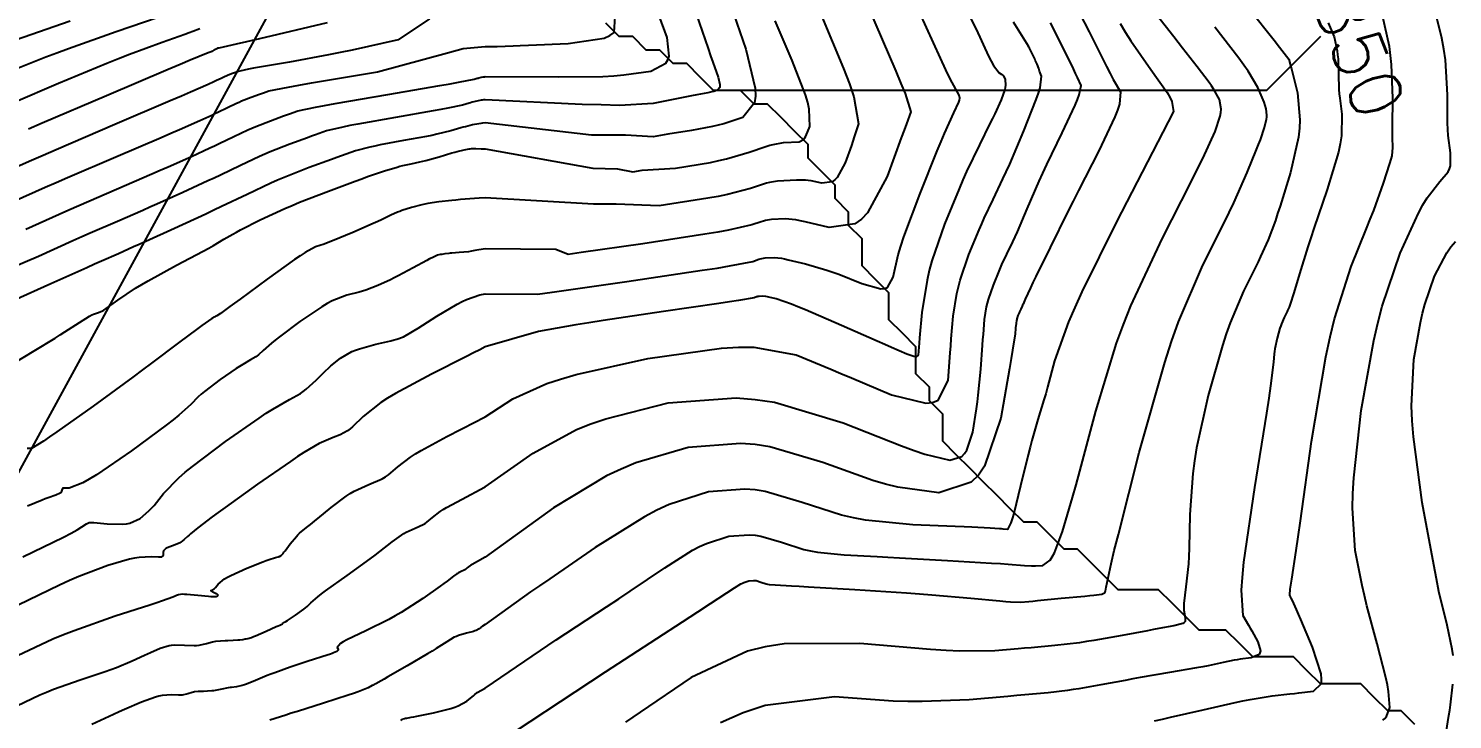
# Model space of a CAD drawing. Header units: metres. Extents: x 837117 to 838479, y 1189012 to 1191015.
# Drawn here: x 837966.1 to 838071.7, y 1189510.7 to 1189561.9 of the extents above; entities that cross this region are included whole.
import ezdxf

# ---------------------------------------------------------------- set-up
doc = ezdxf.new("R2010")
doc.units = ezdxf.units.M
doc.header["$LTSCALE"] = 0.3
for name, color, linetype in [('CORREDORVIA', 70, 'Continuous'), ('COTAS 10', 1, 'Continuous'), ('COTAS INT', 252, 'Continuous'), ('DRENAJE', 5, 'Continuous')]:
    doc.layers.add(name, color=color, linetype=linetype)
doc.styles.get("Standard").update_dxf_attribs({"font": 'simplex.shx'})

msp = doc.modelspace()

# ---------------------------------------------------------------- linework, layer by layer
at = {"layer": 'CORREDORVIA'}
msp.add_lwpolyline([(837910.68, 1191000.96), (838157.03, 1190996.19), (838237.17, 1190821.34), (838237, 1190602.88), (838240.03, 1190437.2), (838223.54, 1190366.27), (838212.2, 1190288.92), (838221.4, 1189997.88), (837954.54, 1189509.17), (837751.16, 1189231.38), (837593.19, 1189234.4), (837744.49, 1189686.61), (837750.28, 1189933.97), (837723.62, 1190051.52), (837726.09, 1190134.48), (837885.38, 1190229.43), (837983.18, 1190344.12), (837817.55, 1190502.19), (837798.03, 1190660.17), (837963.57, 1190795.98)], close=True, dxfattribs=at)
at = {"layer": 'COTAS 10'}
for points in [[(837965.71, 1189522.74), (837968.72, 1189524.21), (837969.29, 1189524.5), (837969.74, 1189524.74), (837970.44, 1189525.2), (837970.64, 1189525.28), (837970.79, 1189525.28), (837970.98, 1189525.28), (837971.98, 1189525.19), (837973.12, 1189525.16), (837973.4, 1189525.2), (837973.65, 1189525.25), (837974.41, 1189525.59), (837975.07, 1189526.15), (837975.26, 1189526.34), (837975.45, 1189526.55), (837976.15, 1189527.43), (837977.29, 1189528.61), (837977.76, 1189529.01), (837978.29, 1189529.45), (837980.74, 1189531.29), (837983.23, 1189533.02), (837983.77, 1189533.38), (837984.26, 1189533.69), (837985.49, 1189534.4), (837986.3, 1189534.84), (837986.51, 1189534.99), (837986.72, 1189535.16), (837987.46, 1189535.83), (837988.17, 1189536.54), (837988.37, 1189536.72), (837988.56, 1189536.9), (837989.28, 1189537.47), (837990.11, 1189537.95), (837990.39, 1189538.06), (837990.68, 1189538.17), (837991.88, 1189538.5), (837993, 1189538.75), (837993.24, 1189538.82), (837993.44, 1189538.87), (837993.93, 1189539.04), (837994.48, 1189539.36), (837994.73, 1189539.52), (837995.02, 1189539.7), (837996.42, 1189540.58), (837997.92, 1189541.47), (837998.28, 1189541.66), (837998.61, 1189541.81), (837999.6, 1189542.16), (838000, 1189542.23), (838003.88, 1189542.2), (838004.96, 1189542.36), (838010.5, 1189543.16), (838016.08, 1189543.98), (838017.19, 1189544.15), (838018.11, 1189544.3), (838019.85, 1189544.64), (838020.3, 1189544.8), (838020.4, 1189544.83), (838020.5, 1189544.85), (838020.77, 1189544.9), (838021.42, 1189544.93), (838021.96, 1189544.87), (838022.19, 1189544.82), (838022.46, 1189544.76), (838023.75, 1189544.46), (838025.32, 1189544), (838025.77, 1189543.85), (838026.22, 1189543.69), (838027.92, 1189543), (838029.33, 1189542.61), (838029.6, 1189542.63), (838029.83, 1189542.71), (838030.25, 1189543.48), (838030.62, 1189545.12), (838030.82, 1189545.76), (838031.05, 1189546.47), (838032.25, 1189549.67), (838033.52, 1189552.83), (838033.81, 1189553.52), (838034.06, 1189554.13), (838034.75, 1189555.64), (838035.11, 1189556.44), (838035.17, 1189556.59), (838035.2, 1189556.73), (838035.15, 1189556.96), (838034.5, 1189558.12), (838034.16, 1189558.83), (838033.75, 1189559.71), (838031.69, 1189564.28)], [(838015.65, 1189563), (838016.53, 1189560.43), (838016.71, 1189559.88), (838016.88, 1189559.41), (838017.27, 1189558.29), (838017.4, 1189557.74), (838017.4, 1189557.63), (838017.39, 1189557.53), (838017.22, 1189557.32), (838016.95, 1189557.24), (838016.88, 1189557.22), (838016.8, 1189557.2), (838016.5, 1189557.14), (838015.69, 1189556.99), (838015.29, 1189556.91), (838014.81, 1189556.82), (838012.45, 1189556.34), (838009.96, 1189556.19), (838008.59, 1189556.24), (838007.19, 1189556.26), (838000, 1189556.62), (837999.88, 1189556.61), (837999.78, 1189556.59), (837999.69, 1189556.58), (837999.37, 1189556.52), (837999.03, 1189556.43), (837998.92, 1189556.4), (837998.8, 1189556.37), (837998.31, 1189556.23), (837997.22, 1189555.99), (837996.72, 1189555.9), (837996.15, 1189555.79), (837993.36, 1189555.31), (837990.55, 1189554.81), (837989.95, 1189554.7), (837989.44, 1189554.59), (837988.24, 1189554.31), (837987.42, 1189554.03), (837987.13, 1189553.93), (837986.82, 1189553.81), (837985.51, 1189553.33), (837984.05, 1189552.75), (837983.65, 1189552.58), (837983.26, 1189552.41), (837981.86, 1189551.75), (837980.36, 1189551.03), (837979.91, 1189550.82), (837979.44, 1189550.6), (837977.59, 1189549.75), (837975.66, 1189548.88), (837975.13, 1189548.65), (837974.61, 1189548.41), (837972.73, 1189547.6), (837970.71, 1189546.72), (837970.08, 1189546.45), (837969.43, 1189546.16), (837966.87, 1189545), (837963.89, 1189543.74)], [(837965.02, 1189556.41), (837968.37, 1189557.85), (837971.95, 1189559.34), (837972.81, 1189559.69), (837973.62, 1189560), (837976.04, 1189560.9), (837977.72, 1189561.48), (837978.05, 1189561.6), (837978.32, 1189561.7), (837978.83, 1189561.91)], [(838047.09, 1189562.26), (838047.48, 1189561.61), (838047.87, 1189560.98), (838049.36, 1189558.86), (838050.56, 1189557.17), (838050.76, 1189556.81), (838050.92, 1189556.5), (838051.03, 1189555.74), (838050.24, 1189554.21), (838046.82, 1189547.57), (838044.25, 1189542.39), (838043.72, 1189541.22), (838043.25, 1189540.16), (838042.21, 1189537.28), (838041.69, 1189535.32), (838041.56, 1189534.83), (838041.42, 1189534.37), (838040.98, 1189532.91), (838040.53, 1189531.37), (838040.4, 1189530.86), (838040.26, 1189530.31), (838039.7, 1189528), (838039.2, 1189525.96), (838039.08, 1189525.57), (838038.98, 1189525.26), (838038.72, 1189524.78), (838038.41, 1189524.8), (838038.28, 1189524.81), (838038.13, 1189524.82), (838037.45, 1189524.86), (838036.09, 1189524.93), (838035.51, 1189524.96), (838034.84, 1189524.99), (838031.72, 1189525.12), (838028.21, 1189525.47), (838027.3, 1189525.64), (838026.43, 1189525.83), (838023.5, 1189526.78), (838020.77, 1189527.59), (838020.01, 1189527.7), (838019.26, 1189527.76), (838016.56, 1189527.56), (838013.63, 1189526.61), (838012.73, 1189526.19), (838011.8, 1189525.72), (838008.15, 1189523.44), (838004.78, 1189521.12), (838004.03, 1189520.6), (838003.36, 1189520.15), (838000, 1189517.72), (837999.8, 1189517.61), (837999.74, 1189517.55), (837999.71, 1189517.53), (837999.68, 1189517.51), (837999.56, 1189517.41), (837999.33, 1189517.29), (837999.23, 1189517.25), (837999.12, 1189517.22), (837998.61, 1189517.09), (837998.02, 1189516.92), (837997.86, 1189516.85), (837997.71, 1189516.78), (837997.15, 1189516.45), (837996.36, 1189515.94), (837996.06, 1189515.75), (837995.72, 1189515.55), (837994.21, 1189514.66), (837992.78, 1189513.84), (837992.51, 1189513.68), (837992.28, 1189513.55), (837991.88, 1189513.33), (837991.76, 1189513.27), (837991.7, 1189513.24), (837991.63, 1189513.2), (837991.31, 1189513.03), (837990.57, 1189512.73), (837990.24, 1189512.62), (837989.85, 1189512.49), (837988.01, 1189511.9), (837986.07, 1189511.29), (837985.61, 1189511.15), (837985.21, 1189511.02), (837984.04, 1189510.63)], [(838049.63, 1189510.6), (838050.21, 1189510.72), (838050.82, 1189510.85), (838053.24, 1189511.41), (838055.61, 1189511.95), (838056.19, 1189512.07), (838056.72, 1189512.17), (838058.36, 1189512.43), (838059.67, 1189512.58), (838060.01, 1189512.62), (838060.33, 1189512.66), (838061.41, 1189512.78), (838062, 1189513.35), (838062.02, 1189513.67), (838061.98, 1189514.06), (838061.35, 1189516.06), (838060.49, 1189518.09), (838060.31, 1189518.5), (838060.17, 1189518.83), (838059.87, 1189519.5), (838059.77, 1189519.69), (838059.74, 1189519.73), (838059.72, 1189519.77), (838059.67, 1189519.86), (838059.67, 1189520.09), (838059.68, 1189520.21), (838059.7, 1189520.35), (838059.81, 1189521.09), (838060.13, 1189523.21), (838060.27, 1189524.22), (838060.45, 1189525.42), (838061.28, 1189531.28), (838062.34, 1189537.57), (838062.65, 1189539.04), (838062.97, 1189540.39), (838064.2, 1189544.25), (838065.35, 1189547.08), (838065.63, 1189547.77), (838065.88, 1189548.42), (838066.62, 1189550.43), (838067.09, 1189551.9), (838067.18, 1189552.21), (838067.24, 1189552.47), (838067.31, 1189553.08), (838067.27, 1189553.83), (838067.27, 1189554.2), (838067.27, 1189554.63), (838067.3, 1189556.75), (838067.21, 1189559.23), (838067.14, 1189559.9), (838067.05, 1189560.56), (838066.54, 1189562.86)]]:
    msp.add_lwpolyline(points, dxfattribs=at)
at = {"layer": 'COTAS INT'}
for points in [[(838034.82, 1189564.98), (838036.4, 1189561.85), (838037.32, 1189559.86), (838037.52, 1189559.48), (838037.69, 1189559.16), (838038.1, 1189558.62), (838038.32, 1189558.5), (838038.37, 1189558.44), (838038.42, 1189558.39), (838038.56, 1189558.12), (838038.58, 1189557.7), (838038.56, 1189557.54), (838038.52, 1189557.37), (838038.25, 1189556.62), (838037.78, 1189555.58), (838037.61, 1189555.23), (838037.43, 1189554.85), (838036.64, 1189553.27), (838035.7, 1189551.3), (838035.42, 1189550.68), (838035.14, 1189550.03), (838034.06, 1189547.41), (838033.12, 1189544.68), (838032.92, 1189543.96), (838032.76, 1189543.25), (838032.38, 1189540.85), (838032.21, 1189538.97), (838032.18, 1189538.59), (838032.15, 1189538.28), (838032.1, 1189537.68), (838031.96, 1189537.57), (838031.88, 1189537.57), (838031.78, 1189537.59), (838031.26, 1189537.77), (838030.12, 1189538.26), (838029.63, 1189538.48), (838029.07, 1189538.72), (838026.41, 1189539.89), (838023.75, 1189541.04), (838023.19, 1189541.27), (838022.7, 1189541.47), (838021.57, 1189541.87), (838021.03, 1189541.99), (838020.92, 1189542.02), (838020.82, 1189542.04), (838020.59, 1189542.06), (838020.32, 1189542.05), (838020.21, 1189542.03), (838020.17, 1189542.02), (838020.12, 1189542.01), (838019.94, 1189541.94), (838018.78, 1189541.74), (838018.12, 1189541.64), (838017.33, 1189541.52), (838013.23, 1189540.92), (838008.74, 1189540.26), (838007.69, 1189540.09), (838006.73, 1189539.94), (838003.95, 1189539.45), (838000, 1189538.31), (837999.59, 1189538.09), (837999.14, 1189537.86), (837998.61, 1189537.59), (837996.02, 1189536.29), (837993.35, 1189534.86), (837992.76, 1189534.51), (837992.25, 1189534.18), (837990.95, 1189533.15), (837990.17, 1189532.39), (837989.98, 1189532.23), (837989.8, 1189532.09), (837989.25, 1189531.78), (837988.73, 1189531.58), (837988.56, 1189531.51), (837988.39, 1189531.44), (837987.7, 1189531.14), (837986.55, 1189530.48), (837986.08, 1189530.18), (837985.56, 1189529.82), (837983.12, 1189528.13), (837980.71, 1189526.4), (837980.2, 1189526.03), (837979.75, 1189525.7), (837978.69, 1189524.89), (837978.15, 1189524.45), (837978.04, 1189524.35), (837977.93, 1189524.26), (837977.67, 1189524.02), (837977.43, 1189523.84), (837977.35, 1189523.79), (837977.25, 1189523.74), (837976.82, 1189523.56), (837976.41, 1189523.4), (837976.33, 1189523.35), (837976.27, 1189523.31), (837976.15, 1189523.18), (837976.13, 1189523.06), (837976.12, 1189523.02), (837976.12, 1189522.98), (837976.11, 1189522.84), (837975.97, 1189522.73), (837975.89, 1189522.72), (837975.78, 1189522.71), (837975.23, 1189522.75), (837974.33, 1189522.7), (837974, 1189522.64), (837973.63, 1189522.56), (837972.02, 1189522.11), (837969.88, 1189521.29), (837969.18, 1189520.99), (837968.44, 1189520.65), (837965.36, 1189519.15)], [(838024.25, 1189564.53), (838026.58, 1189558.94), (838027.01, 1189557.8), (838027.33, 1189556.83), (838027.69, 1189554.83), (838027.37, 1189553.86), (838027.26, 1189553.56), (838027.15, 1189553.24), (838026.68, 1189551.95), (838026.1, 1189550.87), (838025.92, 1189550.68), (838025.72, 1189550.54), (838024.95, 1189550.44), (838024.16, 1189550.6), (838023.95, 1189550.63), (838023.75, 1189550.65), (838023.08, 1189550.66), (838021.67, 1189550.59), (838021.08, 1189550.49), (838020.87, 1189550.44), (838020.64, 1189550.37), (838019.67, 1189550.04), (838017.97, 1189549.59), (838017.28, 1189549.46), (838016.5, 1189549.32), (838012.9, 1189548.75), (838009.7, 1189548.87), (838008.03, 1189548.87), (838000, 1189549.36), (837999.56, 1189549.33), (837998.17, 1189549.22), (837997.83, 1189549.19), (837997.52, 1189549.16), (837996.55, 1189549.05), (837995.74, 1189548.92), (837995.52, 1189548.87), (837995.3, 1189548.83), (837994.53, 1189548.64), (837993.83, 1189548.42), (837993.66, 1189548.35), (837993.5, 1189548.29), (837993.01, 1189548.06), (837992.32, 1189547.72), (837992.03, 1189547.59), (837991.7, 1189547.44), (837990.18, 1189546.78), (837988.67, 1189546.16), (837988.35, 1189546.03), (837988.07, 1189545.92), (837987.42, 1189545.71), (837986.64, 1189545.29), (837986.28, 1189545.06), (837985.86, 1189544.77), (837983.83, 1189543.32), (837981.82, 1189541.84), (837981.42, 1189541.54), (837981.07, 1189541.29), (837980.37, 1189540.79), (837980.1, 1189540.61), (837980.03, 1189540.57), (837979.96, 1189540.52), (837979.74, 1189540.4), (837979.23, 1189540.05), (837978.98, 1189539.88), (837978.7, 1189539.66), (837977.27, 1189538.6), (837975.26, 1189537.09), (837974.59, 1189536.6), (837973.88, 1189536.07), (837970.92, 1189533.92), (837968.24, 1189532), (837967.7, 1189531.63), (837967.25, 1189531.32), (837966.36, 1189530.78), (837966.04, 1189530.78)], [(838043.34, 1189564.44), (838044.78, 1189561.66), (838046.06, 1189559.08), (838046.33, 1189558.56), (838046.57, 1189558.12), (838047.1, 1189557.2), (838047.04, 1189556.3), (838046.89, 1189555.86), (838046.69, 1189555.35), (838045.49, 1189552.84), (838043.99, 1189549.9), (838043.6, 1189549.11), (838043.21, 1189548.34), (838041.88, 1189545.67), (838040.83, 1189543.51), (838040.61, 1189543.07), (838040.43, 1189542.68), (838040.04, 1189541.84), (838039.88, 1189541.47), (838039.85, 1189541.39), (838039.81, 1189541.32), (838039.72, 1189541.11), (838039.64, 1189540.95), (838039.62, 1189540.9), (838039.59, 1189540.84), (838039.5, 1189540.62), (838039.42, 1189540.39), (838039.41, 1189540.33), (838039.39, 1189540.27), (838039.36, 1189540.07), (838039.34, 1189539.83), (838039.33, 1189539.75), (838039.33, 1189539.66), (838039.3, 1189539.28), (838039.11, 1189538.06), (838039.01, 1189537.44), (838038.88, 1189536.71), (838038.23, 1189533.03), (838037.03, 1189529.47), (838036.57, 1189528.8), (838036.04, 1189528.27), (838033.63, 1189527.49), (838030.6, 1189527.91), (838029.69, 1189528.12), (838028.74, 1189528.39), (838025.03, 1189529.73), (838021.1, 1189530.9), (838020.02, 1189531.06), (838018.94, 1189531.14), (838015.06, 1189530.85), (838011.17, 1189529.71), (838010.08, 1189529.25), (838009, 1189528.74), (838005.06, 1189526.38), (838000, 1189522.71), (837999.42, 1189522.39), (837999.03, 1189522.18), (837998.94, 1189522.13), (837998.86, 1189522.08), (837998.67, 1189521.93), (837998.53, 1189521.8), (837998.48, 1189521.77), (837998.44, 1189521.75), (837998.23, 1189521.66), (837998.01, 1189521.56), (837997.95, 1189521.52), (837997.89, 1189521.48), (837997.66, 1189521.31), (837997.17, 1189520.94), (837996.94, 1189520.77), (837996.67, 1189520.58), (837995.38, 1189519.66), (837993.78, 1189518.63), (837993.32, 1189518.36), (837992.86, 1189518.1), (837991.14, 1189517.25), (837989.74, 1189516.58), (837989.48, 1189516.44), (837989.28, 1189516.32), (837989.03, 1189516.03), (837989.1, 1189515.89), (837989.1, 1189515.85), (837989.09, 1189515.82), (837988.99, 1189515.72), (837988.74, 1189515.62), (837988.64, 1189515.58), (837988.52, 1189515.54), (837987.96, 1189515.36), (837987.19, 1189515.11), (837986.94, 1189515.03), (837986.66, 1189514.94), (837985.54, 1189514.56), (837984.39, 1189514.15), (837984.1, 1189514.04), (837983.83, 1189513.94), (837982.97, 1189513.58), (837982.3, 1189513.31), (837982.14, 1189513.25), (837981.99, 1189513.2), (837981.57, 1189513.11), (837981.19, 1189513.07), (837981.08, 1189513.05), (837980.95, 1189513.03), (837980.46, 1189512.93), (837979.97, 1189512.84), (837979.85, 1189512.82), (837979.74, 1189512.8), (837979.4, 1189512.78), (837979.12, 1189512.77), (837978.97, 1189512.76), (837978.72, 1189512.76), (837978.45, 1189512.73), (837978.37, 1189512.71), (837978.28, 1189512.69), (837977.94, 1189512.59), (837977.53, 1189512.5), (837977.4, 1189512.49), (837977.26, 1189512.48), (837976.73, 1189512.51), (837976.04, 1189512.47), (837975.81, 1189512.42), (837975.56, 1189512.35), (837974.52, 1189511.97), (837973.25, 1189511.42), (837972.85, 1189511.25), (837972.45, 1189511.06), (837970.82, 1189510.31)], [(838055.42, 1189564.93), (838058, 1189561.66), (838058.5, 1189561.03), (838058.9, 1189560.51), (838059.58, 1189559.62), (838059.71, 1189559.16), (838059.78, 1189558.92), (838059.85, 1189558.62), (838060.22, 1189557.14), (838060.41, 1189555.13), (838060.37, 1189554.51), (838060.3, 1189553.85), (838059.71, 1189551.23), (838058.94, 1189548.74), (838058.76, 1189548.18), (838058.59, 1189547.66), (838058.06, 1189546.24), (838057.5, 1189545), (838057.31, 1189544.6), (838057.1, 1189544.17), (838056.23, 1189542.43), (838055.23, 1189540.09), (838054.95, 1189539.28), (838054.66, 1189538.41), (838053.61, 1189534.71), (838052.75, 1189530.83), (838052.59, 1189529.85), (838052.46, 1189528.92), (838052.25, 1189525.89), (838052.21, 1189523.38), (838052.18, 1189522.78), (838052.15, 1189522.22), (838051.96, 1189520.51), (838051.81, 1189519.28), (838051.8, 1189519.01), (838051.8, 1189518.78), (838051.91, 1189518.23), (838051.9, 1189517.94), (838051.83, 1189517.87), (838051.72, 1189517.81), (838051.07, 1189517.63), (838049.95, 1189517.43), (838049.55, 1189517.36), (838049.12, 1189517.27), (838047.22, 1189516.91), (838045.14, 1189516.54), (838044.59, 1189516.46), (838044.06, 1189516.38), (838042.23, 1189516.17), (838040.49, 1189516.01), (838040, 1189515.97), (838039.52, 1189515.92), (838037.79, 1189515.77), (838035.2, 1189515.76), (838034.18, 1189515.81), (838033.03, 1189515.88), (838027.79, 1189516.32), (838022.16, 1189516.29), (838020.76, 1189516.07), (838019.44, 1189515.75), (838015.27, 1189513.81), (838011.48, 1189511.22), (838010.4, 1189510.5)], [(838066.55, 1189510.63), (838066.7, 1189510.75), (838066.83, 1189510.9), (838067.08, 1189511.57), (838066.99, 1189512.77), (838066.9, 1189513.25), (838066.78, 1189513.79), (838066.13, 1189516.29), (838065.37, 1189519.12), (838065.19, 1189519.88), (838065.02, 1189520.62), (838064.51, 1189523.22), (838064.31, 1189526.35), (838064.34, 1189527.43), (838064.41, 1189528.6), (838064.96, 1189533.59), (838065.89, 1189538.78), (838066.19, 1189540.07), (838066.51, 1189541.31), (838067.85, 1189545.24), (838069.2, 1189548.21), (838069.53, 1189548.83), (838069.84, 1189549.36), (838070.79, 1189550.56), (838071.41, 1189551.27), (838071.51, 1189551.49), (838071.58, 1189551.73), (838071.57, 1189552.68), (838071.41, 1189553.96), (838071.38, 1189554.41), (838071.36, 1189554.9), (838071.36, 1189556.99), (838071.2, 1189559.57), (838071.09, 1189560.36), (838070.94, 1189561.18), (838070.14, 1189564.43)], [(838018.21, 1189563.57), (838019.33, 1189560.36), (838020.03, 1189557.48), (838020.04, 1189556.89), (838019.98, 1189556.39), (838019.11, 1189555.3), (838017.69, 1189554.84), (838017.28, 1189554.73), (838016.86, 1189554.63), (838015.3, 1189554.35), (838013.55, 1189554.07), (838013.01, 1189553.97), (838012.45, 1189553.87), (838010.41, 1189554), (838007.88, 1189554), (838000, 1189554.91), (837999.81, 1189554.89), (837999.67, 1189554.86), (837999.53, 1189554.84), (837999.05, 1189554.75), (837998.54, 1189554.62), (837998.37, 1189554.58), (837998.19, 1189554.53), (837997.45, 1189554.32), (837996.41, 1189554.06), (837996.05, 1189553.98), (837995.65, 1189553.9), (837993.94, 1189553.59), (837992.22, 1189553.28), (837991.82, 1189553.19), (837991.45, 1189553.11), (837990.39, 1189552.83), (837989.35, 1189552.47), (837988.99, 1189552.34), (837988.6, 1189552.2), (837986.94, 1189551.59), (837985.1, 1189550.87), (837984.6, 1189550.65), (837984.11, 1189550.44), (837982.34, 1189549.61), (837980.45, 1189548.7), (837979.88, 1189548.43), (837979.29, 1189548.15), (837976.97, 1189547.08), (837974.83, 1189546.11), (837974.35, 1189545.9), (837973.93, 1189545.71), (837972.8, 1189545.21), (837971.54, 1189544.66), (837971.04, 1189544.43), (837970.46, 1189544.17), (837967.8, 1189542.97), (837965.05, 1189541.75)], [(838028.43, 1189563.43), (838030.45, 1189558.75), (838030.83, 1189557.83), (838031.13, 1189557.08), (838031.56, 1189555.73), (838031.23, 1189554.83), (838031.06, 1189554.36), (838030.85, 1189553.79), (838029.8, 1189550.94), (838028.35, 1189548.24), (838027.9, 1189547.77), (838027.42, 1189547.42), (838025.5, 1189547.16), (838023.73, 1189547.57), (838023.36, 1189547.65), (838023.03, 1189547.71), (838022.25, 1189547.8), (838021.22, 1189547.74), (838020.79, 1189547.67), (838020.63, 1189547.63), (838020.47, 1189547.58), (838019.76, 1189547.34), (838018.04, 1189546.95), (838017.24, 1189546.8), (838016.29, 1189546.65), (838011.7, 1189545.95), (838007.11, 1189545.29), (838006.16, 1189545.15), (838005.23, 1189545.52), (838000, 1189545.58), (837999.24, 1189545.44), (837998.99, 1189545.4), (837998.76, 1189545.36), (837998.06, 1189545.29), (837997.53, 1189545.25), (837997.4, 1189545.24), (837997.3, 1189545.23), (837997, 1189545.2), (837996.78, 1189545.16), (837996.72, 1189545.15), (837996.66, 1189545.14), (837996.46, 1189545.09), (837996.06, 1189544.91), (837995.88, 1189544.82), (837995.67, 1189544.71), (837994.67, 1189544.17), (837993.54, 1189543.56), (837993.25, 1189543.41), (837992.97, 1189543.27), (837992.04, 1189542.85), (837991.16, 1189542.51), (837990.91, 1189542.43), (837990.66, 1189542.36), (837989.75, 1189542.13), (837988.65, 1189541.71), (837988.29, 1189541.51), (837987.89, 1189541.28), (837986.26, 1189540.18), (837984.75, 1189539.04), (837984.43, 1189538.79), (837984.16, 1189538.57), (837983.53, 1189538.03), (837983.19, 1189537.71), (837983.09, 1189537.63), (837982.98, 1189537.56), (837982.6, 1189537.35), (837982.02, 1189537.01), (837981.79, 1189536.86), (837981.53, 1189536.69), (837980.35, 1189535.88), (837979.19, 1189535), (837978.94, 1189534.8), (837978.72, 1189534.61), (837978.18, 1189534.04), (837977.29, 1189533.24), (837976.86, 1189532.89), (837976.34, 1189532.49), (837973.77, 1189530.61), (837971.17, 1189528.82), (837970.63, 1189528.49), (837970.17, 1189528.22), (837969.16, 1189527.83), (837968.78, 1189527.84), (837968.71, 1189527.83), (837968.66, 1189527.81), (837968.61, 1189527.69), (837968.57, 1189527.53), (837968.53, 1189527.49), (837968.48, 1189527.45), (837968.16, 1189527.32), (837967.59, 1189527.12), (837967.38, 1189527.03), (837967.14, 1189526.94), (837966.07, 1189526.5)], [(837993.74, 1189510.61), (837993.86, 1189510.7), (837993.89, 1189510.72), (837993.92, 1189510.73), (837994.01, 1189510.76), (837994.09, 1189510.78), (837994.11, 1189510.78), (837994.13, 1189510.78), (837994.18, 1189510.78), (837994.51, 1189510.85), (837994.7, 1189510.89), (837994.94, 1189510.94), (837996.16, 1189511.19), (837997.46, 1189511.51), (837997.74, 1189511.61), (837998, 1189511.7), (837998.65, 1189512.05), (837999.03, 1189512.37), (837999.12, 1189512.44), (837999.2, 1189512.51), (837999.4, 1189512.69), (838000, 1189513.01), (838005.26, 1189516.6), (838009, 1189519.04), (838009.9, 1189519.64), (838010.74, 1189520.2), (838013.31, 1189521.94), (838015.38, 1189523.23), (838015.9, 1189523.5), (838016.4, 1189523.73), (838018.06, 1189524.27), (838019.58, 1189524.38), (838020.01, 1189524.34), (838020.43, 1189524.28), (838021.97, 1189523.82), (838023.63, 1189523.29), (838024.12, 1189523.18), (838024.63, 1189523.09), (838026.61, 1189522.89), (838029.06, 1189522.77), (838029.86, 1189522.73), (838030.72, 1189522.68), (838034.29, 1189522.48), (838037.55, 1189522.28), (838038.22, 1189522.24), (838038.79, 1189522.2), (838039.98, 1189522.11), (838040.51, 1189522.07), (838040.66, 1189522.07), (838040.81, 1189522.07), (838041.34, 1189522.09), (838041.89, 1189522.5), (838042.04, 1189522.75), (838042.21, 1189523.05), (838042.81, 1189524.61), (838043.56, 1189527.15), (838043.82, 1189528.07), (838044.1, 1189529.09), (838045.27, 1189533.54), (838046.82, 1189538.58), (838047.33, 1189539.96), (838047.88, 1189541.35), (838050.19, 1189546.31), (838052.34, 1189550.54), (838052.8, 1189551.46), (838053.2, 1189552.26), (838054.13, 1189554.26), (838054.5, 1189555.4), (838054.55, 1189555.67), (838054.57, 1189555.92), (838054.45, 1189556.65), (838054.03, 1189557.39), (838053.86, 1189557.64), (838053.67, 1189557.91), (838052.79, 1189559.07), (838051.7, 1189560.45), (838051.38, 1189560.86), (838051.05, 1189561.28), (838049.78, 1189562.92)], [(837995.86, 1189562.63), (837993.54, 1189561.07), (837990.13, 1189560.3), (837989.25, 1189560.12), (837988.39, 1189559.94), (837985.49, 1189559.41), (837983.26, 1189559.03), (837982.82, 1189558.95), (837982.46, 1189558.88), (837981.8, 1189558.75), (837981.62, 1189558.69), (837981.56, 1189558.67), (837981.49, 1189558.65), (837981.2, 1189558.54), (837980.89, 1189558.42), (837980.8, 1189558.38), (837980.71, 1189558.34), (837980.41, 1189558.2), (837980.08, 1189558.04), (837979.98, 1189557.99), (837979.88, 1189557.94), (837979.47, 1189557.76), (837978.15, 1189557.18), (837977.47, 1189556.89), (837976.65, 1189556.54), (837972.54, 1189554.78), (837968.19, 1189552.92), (837967.22, 1189552.5), (837966.36, 1189552.12), (837964.07, 1189551.11)], [(837969.22, 1189562.44), (837964.6, 1189560.85)], [(837964.83, 1189558.76), (837967.42, 1189559.8), (837968.24, 1189560.11), (837969.11, 1189560.43), (837972.63, 1189561.67), (837975.76, 1189562.75)], [(837965, 1189549.08), (837967.38, 1189550.14), (837968.18, 1189550.48), (837969.03, 1189550.85), (837972.6, 1189552.39), (837975.97, 1189553.83), (837976.69, 1189554.14), (837977.32, 1189554.42), (837978.85, 1189555.09), (837979.73, 1189555.49), (837979.96, 1189555.6), (837980.17, 1189555.7), (837980.89, 1189556.05), (837981.56, 1189556.36), (837981.75, 1189556.45), (837981.94, 1189556.53), (837982.64, 1189556.8), (837983.27, 1189557.04), (837983.42, 1189557.09), (837983.55, 1189557.14), (837983.95, 1189557.27), (837985.38, 1189557.55), (837986.17, 1189557.7), (837987.13, 1189557.87), (837992.02, 1189558.7), (837997.2, 1189560.11), (837998.36, 1189560.42), (838000, 1189560.57), (838000.14, 1189560.56), (838000.24, 1189560.56), (838000.35, 1189560.56), (838000.88, 1189560.57), (838002.07, 1189560.62), (838002.6, 1189560.64), (838003.21, 1189560.66), (838006.14, 1189560.78), (838008.81, 1189561.18), (838009.25, 1189561.38), (838009.57, 1189561.61), (838009.64, 1189562.79)], [(837965.06, 1189537.09), (837966.55, 1189538.02), (837968.11, 1189538.96), (837968.49, 1189539.2), (837968.84, 1189539.42), (837969.91, 1189540.1), (837970.67, 1189540.58), (837970.83, 1189540.67), (837970.96, 1189540.74), (837971.26, 1189540.82), (837971.57, 1189540.94), (837971.73, 1189541.03), (837971.9, 1189541.15), (837972.77, 1189541.77), (837974.08, 1189542.65), (837974.53, 1189542.93), (837975.02, 1189543.21), (837977.12, 1189544.36), (837979.09, 1189545.41), (837979.5, 1189545.63), (837979.85, 1189545.82), (837980.62, 1189546.28), (837981.28, 1189546.66), (837981.55, 1189546.81), (837981.86, 1189546.97), (837983.32, 1189547.71), (837985.14, 1189548.55), (837985.68, 1189548.78), (837986.24, 1189549.02), (837988.37, 1189549.85), (837990.37, 1189550.59), (837990.84, 1189550.76), (837991.28, 1189550.92), (837992.54, 1189551.34), (837993.46, 1189551.63), (837993.68, 1189551.69), (837993.89, 1189551.74), (837994.52, 1189551.88), (837995.16, 1189552.02), (837995.38, 1189552.07), (837995.61, 1189552.13), (837996.59, 1189552.4), (837997.53, 1189552.68), (837997.74, 1189552.74), (837997.93, 1189552.79), (837998.44, 1189552.92), (837998.8, 1189552.98), (837998.89, 1189552.99), (837998.99, 1189553), (837999.31, 1189553), (837999.71, 1189552.99), (837999.85, 1189552.99), (838000, 1189552.99), (838000, 1189552.99), (838007.98, 1189551.56), (838009.81, 1189551.51), (838010.95, 1189551.28), (838011.63, 1189551.39), (838014.1, 1189551.55), (838016.71, 1189551.98), (838017.33, 1189552.11), (838017.9, 1189552.24), (838019.58, 1189552.74), (838020.82, 1189553.16), (838021.1, 1189553.25), (838021.36, 1189553.31), (838022.11, 1189553.44), (838023.29, 1189553.5), (838023.6, 1189553.68), (838023.69, 1189553.79), (838023.77, 1189553.93), (838024.06, 1189554.64), (838024.03, 1189555.92), (838023.92, 1189556.42), (838023.75, 1189556.99), (838022.75, 1189559.54), (838021.51, 1189562.47)], [(837965.26, 1189511.71), (837966.97, 1189512.51), (837967.48, 1189512.72), (837967.99, 1189512.93), (837969.97, 1189513.62), (837971.81, 1189514.24), (837972.24, 1189514.39), (837972.65, 1189514.54), (837973.83, 1189515.04), (837974.73, 1189515.46), (837974.96, 1189515.56), (837975.18, 1189515.66), (837975.89, 1189515.97), (837976.56, 1189516.17), (837976.75, 1189516.2), (837976.95, 1189516.22), (837977.7, 1189516.2), (837978.42, 1189516.17), (837978.6, 1189516.18), (837978.78, 1189516.19), (837979.33, 1189516.31), (837979.79, 1189516.45), (837979.91, 1189516.47), (837980.02, 1189516.49), (837980.38, 1189516.53), (837980.72, 1189516.54), (837980.82, 1189516.55), (837980.92, 1189516.55), (837981.3, 1189516.56), (837981.65, 1189516.58), (837981.73, 1189516.58), (837981.81, 1189516.59), (837982.02, 1189516.62), (837982.19, 1189516.66), (837982.23, 1189516.66), (837982.27, 1189516.67), (837982.4, 1189516.69), (837982.67, 1189516.77), (837982.81, 1189516.83), (837982.97, 1189516.89), (837983.75, 1189517.23), (837984.51, 1189517.57), (837984.66, 1189517.63), (837984.77, 1189517.69), (837984.96, 1189517.78), (837984.96, 1189517.79), (837984.96, 1189517.79), (837984.97, 1189517.79), (837984.98, 1189517.8), (837985.13, 1189517.89), (837985.22, 1189517.96), (837985.34, 1189518.03), (837985.93, 1189518.42), (837986.54, 1189518.86), (837986.68, 1189518.97), (837986.79, 1189519.06), (837987.07, 1189519.34), (837987.58, 1189519.79), (837987.85, 1189519.99), (837988.17, 1189520.23), (837989.76, 1189521.37), (837991.46, 1189522.59), (837991.84, 1189522.87), (837992.19, 1189523.13), (837993.11, 1189523.85), (837993.79, 1189524.36), (837993.97, 1189524.48), (837994.15, 1189524.58), (837994.81, 1189524.88), (837995.4, 1189525.14), (837995.54, 1189525.22), (837995.68, 1189525.31), (837996.1, 1189525.67), (837996.66, 1189526.11), (837996.88, 1189526.25), (837997.13, 1189526.4), (837998.29, 1189527.02), (837999.96, 1189527.9), (838000, 1189527.92), (838003.56, 1189530.42), (838006.78, 1189532.17), (838007.83, 1189532.59), (838008.95, 1189532.98), (838013.56, 1189534.15), (838018.62, 1189534.52), (838020.03, 1189534.41), (838021.44, 1189534.21), (838026.55, 1189532.68), (838030.88, 1189530.96), (838031.8, 1189530.63), (838032.59, 1189530.36), (838034.44, 1189529.9), (838035.34, 1189530.19), (838035.54, 1189530.39), (838035.72, 1189530.65), (838036.17, 1189531.98), (838036.44, 1189533.72), (838036.5, 1189534.22), (838036.56, 1189534.73), (838036.74, 1189536.66), (838036.88, 1189538.43), (838036.91, 1189538.84), (838036.94, 1189539.23), (838037.03, 1189540.33), (838037.18, 1189541.27), (838037.25, 1189541.54), (838037.32, 1189541.82), (838037.69, 1189542.88), (838038.11, 1189543.91), (838038.22, 1189544.16), (838038.32, 1189544.4), (838038.69, 1189545.17), (838039.13, 1189546.1), (838039.29, 1189546.45), (838039.46, 1189546.83), (838040.19, 1189548.53), (838041.08, 1189550.58), (838041.36, 1189551.19), (838041.65, 1189551.81), (838042.78, 1189554.18), (838043.74, 1189556.22), (838043.91, 1189556.63), (838044.04, 1189556.98), (838044.2, 1189557.68), (838043.92, 1189558.28), (838043.78, 1189558.57), (838043.62, 1189558.91), (838042.81, 1189560.56), (838041.91, 1189562.32)], [(837965.31, 1189515.43), (837967.94, 1189516.66), (837968.72, 1189516.98), (837969.51, 1189517.29), (837972.55, 1189518.36), (837975.13, 1189519.19), (837975.64, 1189519.36), (837976.06, 1189519.5), (837976.84, 1189519.77), (837977.02, 1189519.86), (837977.07, 1189519.88), (837977.12, 1189519.9), (837977.26, 1189519.96), (837977.56, 1189519.99), (837977.7, 1189519.98), (837977.87, 1189519.97), (837978.68, 1189519.9), (837979.48, 1189519.82), (837979.65, 1189519.81), (837979.78, 1189519.8), (837980.06, 1189519.81), (837980.15, 1189519.85), (837980.17, 1189519.86), (837980.18, 1189519.87), (837980.19, 1189519.91), (837980.13, 1189519.97), (837980.1, 1189519.99), (837980.06, 1189520.01), (837979.86, 1189520.11), (837979.69, 1189520.21), (837979.67, 1189520.23), (837979.66, 1189520.25), (837979.73, 1189520.28), (837979.9, 1189520.36), (837979.95, 1189520.41), (837980, 1189520.46), (837980.21, 1189520.73), (837980.67, 1189521.11), (837980.88, 1189521.23), (837981.13, 1189521.36), (837982.32, 1189521.9), (837983.52, 1189522.37), (837983.77, 1189522.47), (837983.98, 1189522.55), (837984.45, 1189522.7), (837984.66, 1189522.75), (837984.7, 1189522.77), (837984.74, 1189522.78), (837984.86, 1189522.84), (837985.02, 1189523), (837985.08, 1189523.09), (837985.17, 1189523.19), (837985.55, 1189523.7), (837986, 1189524.25), (837986.11, 1189524.38), (837986.23, 1189524.49), (837986.63, 1189524.83), (837987.17, 1189525.24), (837987.36, 1189525.4), (837987.59, 1189525.58), (837988.57, 1189526.4), (837989.68, 1189527.24), (837989.99, 1189527.43), (837990.29, 1189527.61), (837991.38, 1189528.1), (837992.36, 1189528.53), (837992.6, 1189528.67), (837992.82, 1189528.81), (837993.53, 1189529.41), (837994.45, 1189530.14), (837994.82, 1189530.38), (837995.24, 1189530.63), (837997.15, 1189531.66), (837999.28, 1189532.75), (837999.84, 1189533.04), (838000, 1189533.12), (838002.06, 1189534.46), (838004.57, 1189535.6), (838005.58, 1189535.92), (838006.74, 1189536.25), (838012.06, 1189537.44), (838017.53, 1189538.22), (838018.78, 1189538.29), (838019.92, 1189538.28), (838023.07, 1189537.72), (838025.62, 1189536.66), (838026.38, 1189536.34), (838027.15, 1189536.01), (838030.13, 1189534.76), (838032.67, 1189534.13), (838033.17, 1189534.19), (838033.58, 1189534.36), (838034.32, 1189535.82), (838034.48, 1189537.86), (838034.52, 1189538.38), (838034.56, 1189538.89), (838034.7, 1189540.59), (838034.97, 1189542.26), (838035.09, 1189542.75), (838035.22, 1189543.25), (838035.87, 1189545.14), (838036.62, 1189546.97), (838036.82, 1189547.42), (838037.01, 1189547.85), (838037.66, 1189549.22), (838038.39, 1189550.75), (838038.63, 1189551.27), (838038.89, 1189551.85), (838039.95, 1189554.32), (838040.86, 1189556.63), (838041.02, 1189557.1), (838041.14, 1189557.5), (838041.25, 1189558.37), (838041.11, 1189558.74), (838041.08, 1189558.84), (838041.04, 1189558.93), (838040.92, 1189559.25), (838040.79, 1189559.56), (838040.75, 1189559.65), (838040.71, 1189559.75), (838040.54, 1189560.11), (838040.36, 1189560.44), (838040.32, 1189560.52), (838040.28, 1189560.59), (838040.15, 1189560.79), (838039.17, 1189562.37)], [(837965.94, 1189547.04), (837968.41, 1189548.15), (837969.13, 1189548.47), (837969.87, 1189548.79), (837972.67, 1189550), (837975.29, 1189551.12), (837975.91, 1189551.39), (837976.49, 1189551.65), (837978.22, 1189552.42), (837979.58, 1189553.05), (837979.93, 1189553.21), (837980.27, 1189553.37), (837981.37, 1189553.9), (837982.41, 1189554.39), (837982.7, 1189554.51), (837982.99, 1189554.64), (837984.07, 1189555.07), (837985.05, 1189555.43), (837985.27, 1189555.51), (837985.48, 1189555.58), (837986.1, 1189555.79), (837987.42, 1189556.08), (837988.08, 1189556.2), (837988.87, 1189556.34), (837992.78, 1189557.02), (837996.64, 1189557.68), (837997.4, 1189557.81), (837998.03, 1189557.92), (837999.17, 1189558.14), (837999.41, 1189558.21), (837999.47, 1189558.23), (837999.52, 1189558.24), (837999.69, 1189558.29), (837999.85, 1189558.32), (837999.89, 1189558.32), (837999.94, 1189558.33), (838000, 1189558.34), (838005.44, 1189558.32), (838008.73, 1189558.34), (838009.54, 1189558.4), (838010.28, 1189558.47), (838012.28, 1189558.75), (838013.39, 1189559.32), (838013.55, 1189559.57), (838013.65, 1189559.86), (838013.5, 1189561.23), (838012.89, 1189562.85)], [(837966.13, 1189554.46), (837967.15, 1189554.9), (837971.91, 1189556.94), (837976.49, 1189558.89), (837977.39, 1189559.26), (837978.13, 1189559.58), (837979.45, 1189560.12), (837979.69, 1189560.2), (837979.73, 1189560.22), (837979.77, 1189560.23), (837979.84, 1189560.26), (837979.86, 1189560.28), (837979.87, 1189560.29), (837979.9, 1189560.31), (837979.95, 1189560.34), (837979.96, 1189560.35), (837979.98, 1189560.36), (837980.06, 1189560.4), (837980.15, 1189560.45), (837980.17, 1189560.46), (837980.19, 1189560.46), (837980.27, 1189560.48), (837981.55, 1189560.77), (837982.33, 1189560.95), (837983.29, 1189561.17), (837988.3, 1189562.34)], [(838000, 1189508.33), (838008.92, 1189514.23), (838014.64, 1189517.93), (838015.77, 1189518.67), (838016.71, 1189519.28), (838018.48, 1189520.44), (838018.95, 1189520.74), (838019.07, 1189520.8), (838019.18, 1189520.85), (838019.56, 1189520.97), (838019.9, 1189521), (838020, 1189520.99), (838020.1, 1189520.98), (838020.45, 1189520.87), (838020.83, 1189520.75), (838020.94, 1189520.72), (838021.06, 1189520.7), (838021.51, 1189520.66), (838022.7, 1189520.59), (838023.28, 1189520.56), (838023.98, 1189520.52), (838027.4, 1189520.32), (838031.24, 1189520.07), (838032.2, 1189520), (838033.11, 1189519.93), (838036.02, 1189519.68), (838038.17, 1189519.48), (838038.6, 1189519.44), (838038.96, 1189519.42), (838039.68, 1189519.39), (838040.3, 1189519.44), (838040.6, 1189519.47), (838040.96, 1189519.5), (838042.71, 1189519.67), (838044.47, 1189519.83), (838044.83, 1189519.87), (838045.12, 1189519.9), (838045.73, 1189519.98), (838045.93, 1189520.08), (838045.96, 1189520.14), (838045.99, 1189520.2), (838046.04, 1189520.49), (838046.41, 1189522.23), (838046.65, 1189523.21), (838046.95, 1189524.4), (838048.5, 1189530.47), (838050.39, 1189537.14), (838050.9, 1189538.71), (838051.41, 1189540.16), (838053.21, 1189544.37), (838054.79, 1189547.51), (838055.16, 1189548.27), (838055.5, 1189548.99), (838056.5, 1189551.23), (838057.2, 1189552.93), (838057.35, 1189553.31), (838057.48, 1189553.65), (838057.79, 1189554.56), (838057.93, 1189555.18), (838057.95, 1189555.33), (838057.96, 1189555.48), (838057.91, 1189555.95), (838057.75, 1189556.45), (838057.69, 1189556.61), (838057.62, 1189556.79), (838057.29, 1189557.54), (838056.57, 1189558.73), (838056.25, 1189559.19), (838055.88, 1189559.7), (838054.11, 1189562)], [(838062.51, 1189562.31), (838062.94, 1189561.28), (838063.17, 1189560.25), (838063.21, 1189559.96), (838063.24, 1189559.66), (838063.28, 1189558.54), (838063.3, 1189557.38), (838063.33, 1189557.05), (838063.36, 1189556.73), (838063.53, 1189555.56), (838063.53, 1189555.53), (838063.5, 1189553.94), (838063.4, 1189553.36), (838063.26, 1189552.73), (838062.43, 1189549.96), (838061.45, 1189547.08), (838061.22, 1189546.38), (838061.01, 1189545.73), (838060.38, 1189543.73), (838059.95, 1189542.3), (838059.86, 1189542.01), (838059.79, 1189541.76), (838059.61, 1189541.25), (838059.5, 1189541), (838059.46, 1189540.92), (838059.42, 1189540.83), (838059.24, 1189540.49), (838059.05, 1189540.02), (838058.99, 1189539.86), (838058.93, 1189539.68), (838058.72, 1189538.94), (838058.55, 1189538.17), (838058.52, 1189537.97), (838058.49, 1189537.78), (838058.45, 1189537.18), (838058.24, 1189535.42), (838058.1, 1189534.5), (838057.93, 1189533.4), (838057.05, 1189527.89), (838056.24, 1189522.34), (838056.13, 1189521.22), (838056.06, 1189520.28), (838056.18, 1189518.4), (838056.61, 1189517.67), (838056.73, 1189517.46), (838056.85, 1189517.25), (838057.29, 1189516.45), (838057.48, 1189515.77), (838057.45, 1189515.63), (838057.38, 1189515.51), (838056.8, 1189515.27), (838055.98, 1189515.16), (838055.76, 1189515.12), (838055.53, 1189515.08), (838054.72, 1189514.9), (838053.62, 1189514.67), (838053.21, 1189514.59), (838052.75, 1189514.51), (838050.75, 1189514.16), (838048.57, 1189513.79), (838048.01, 1189513.69), (838047.46, 1189513.59), (838045.66, 1189513.25), (838044.03, 1189512.97), (838043.6, 1189512.9), (838043.18, 1189512.84), (838041.75, 1189512.67), (838040.02, 1189512.52), (838039.41, 1189512.46), (838038.75, 1189512.4), (838035.89, 1189512.15), (838032.4, 1189512.01), (838031.34, 1189512.02), (838030.24, 1189512.05), (838025.89, 1189512.36), (838020.75, 1189511.72), (838019.14, 1189511.17), (838017.44, 1189510.45)], [(838071.77, 1189515.42), (838071.71, 1189515.9), (838071.32, 1189517.68), (838070.72, 1189520.18), (838070.53, 1189521.12), (838070.33, 1189522.16), (838069.48, 1189526.78), (838068.83, 1189531.64), (838068.74, 1189532.82), (838068.69, 1189533.93), (838068.85, 1189537.36), (838069.34, 1189540.11), (838069.5, 1189540.8), (838069.67, 1189541.45), (838070.38, 1189543.54), (838071.31, 1189545.27), (838071.61, 1189545.71), (838071.94, 1189546.11)], [(838071.25, 1189509.72), (838071.46, 1189510.99), (838071.52, 1189511.37), (838071.57, 1189511.77), (838071.76, 1189513.3)]]:
    msp.add_lwpolyline(points, dxfattribs=at)
at = {"layer": 'DRENAJE'}
for points in [[(838018.94, 1189557.3, 0), (838017.94, 1189557.3, 0), (838016.94, 1189557.3, 0), (838015.94, 1189558.3, 0), (838014.94, 1189559.3, 0), (838013.94, 1189559.3, 0), (838012.94, 1189560.3, 0), (838011.94, 1189560.3, 0), (838010.94, 1189561.3, 0), (838009.94, 1189561.3, 0), (838008.94, 1189562.3, 0)], [(838061.93, 1189561.3, 0), (838060.93, 1189560.3, 0), (838059.93, 1189559.3, 0), (838058.93, 1189558.3, 0), (838057.93, 1189557.3, 0), (838056.93, 1189557.3, 0), (838055.93, 1189557.3, 0), (838054.93, 1189557.3, 0), (838053.93, 1189557.3, 0), (838052.93, 1189557.3, 0), (838051.93, 1189557.3, 0), (838050.93, 1189557.3, 0), (838049.93, 1189557.3, 0), (838048.93, 1189557.3, 0), (838047.93, 1189557.3, 0), (838046.93, 1189557.3, 0), (838045.93, 1189557.3, 0), (838044.93, 1189557.3, 0), (838043.93, 1189557.3, 0), (838042.93, 1189557.3, 0), (838041.93, 1189557.3, 0), (838040.93, 1189557.3, 0), (838039.93, 1189557.3, 0), (838038.93, 1189557.3, 0), (838037.93, 1189557.3, 0), (838036.93, 1189557.3, 0), (838035.93, 1189557.3, 0), (838034.93, 1189557.3, 0), (838033.94, 1189557.3, 0), (838032.94, 1189557.3, 0), (838031.94, 1189557.3, 0), (838030.94, 1189557.3, 0), (838029.94, 1189557.3, 0), (838028.94, 1189557.3, 0), (838027.94, 1189557.3, 0), (838026.94, 1189557.3, 0), (838025.94, 1189557.3, 0), (838024.94, 1189557.3, 0), (838023.94, 1189557.3, 0), (838022.94, 1189557.3, 0), (838021.94, 1189557.3, 0), (838020.94, 1189557.3, 0), (838019.94, 1189557.3, 0), (838018.94, 1189557.3, 0)], [(838068.92, 1189510.32, 0), (838067.92, 1189511.32, 0), (838066.92, 1189511.32, 0), (838065.92, 1189512.32, 0), (838064.92, 1189513.32, 0), (838063.93, 1189513.32, 0), (838062.93, 1189513.32, 0), (838061.93, 1189513.32, 0), (838060.93, 1189514.32, 0), (838059.93, 1189515.32, 0), (838058.93, 1189515.32, 0), (838057.93, 1189515.32, 0), (838056.93, 1189515.32, 0), (838055.93, 1189516.32, 0), (838054.93, 1189517.32, 0), (838053.93, 1189517.32, 0), (838052.93, 1189517.32, 0), (838051.93, 1189518.31, 0), (838050.93, 1189519.31, 0), (838049.93, 1189520.31, 0), (838048.93, 1189520.31, 0), (838047.93, 1189520.31, 0), (838046.93, 1189520.31, 0), (838045.93, 1189521.31, 0), (838044.93, 1189522.31, 0), (838043.93, 1189523.31, 0), (838042.93, 1189523.31, 0), (838041.93, 1189524.31, 0), (838040.93, 1189525.31, 0), (838039.93, 1189525.31, 0), (838038.93, 1189526.31, 0), (838037.93, 1189527.31, 0), (838036.93, 1189528.31, 0), (838035.93, 1189529.31, 0), (838034.93, 1189530.31, 0), (838033.94, 1189531.31, 0), (838033.94, 1189532.31, 0), (838033.94, 1189533.31, 0), (838032.94, 1189534.31, 0), (838032.94, 1189535.31, 0), (838031.94, 1189536.31, 0), (838031.94, 1189537.31, 0), (838031.94, 1189538.31, 0), (838030.94, 1189539.31, 0), (838029.94, 1189540.31, 0), (838029.94, 1189541.31, 0), (838029.94, 1189542.31, 0), (838028.94, 1189543.31, 0), (838027.94, 1189544.31, 0), (838027.94, 1189545.31, 0), (838027.94, 1189546.31, 0), (838026.94, 1189547.31, 0), (838026.94, 1189548.3, 0), (838025.94, 1189549.3, 0), (838025.94, 1189550.3, 0), (838024.94, 1189551.3, 0), (838023.94, 1189552.3, 0), (838023.94, 1189553.3, 0), (838022.94, 1189554.3, 0), (838021.94, 1189555.3, 0), (838020.94, 1189556.3, 0), (838019.94, 1189556.3, 0), (838018.94, 1189557.3, 0)]]:
    msp.add_polyline3d(points, dxfattribs=at)

# ---------------------------------------------------------------- texts
at = {"layer": 'COTAS 10', "insert": (838060.05, 1189566.95), "char_height": 3.8, "attachment_point": 7, "rotation": 291.557}
msp.add_mtext('1850', dxfattribs=at)

doc.saveas('drawing.dxf')
